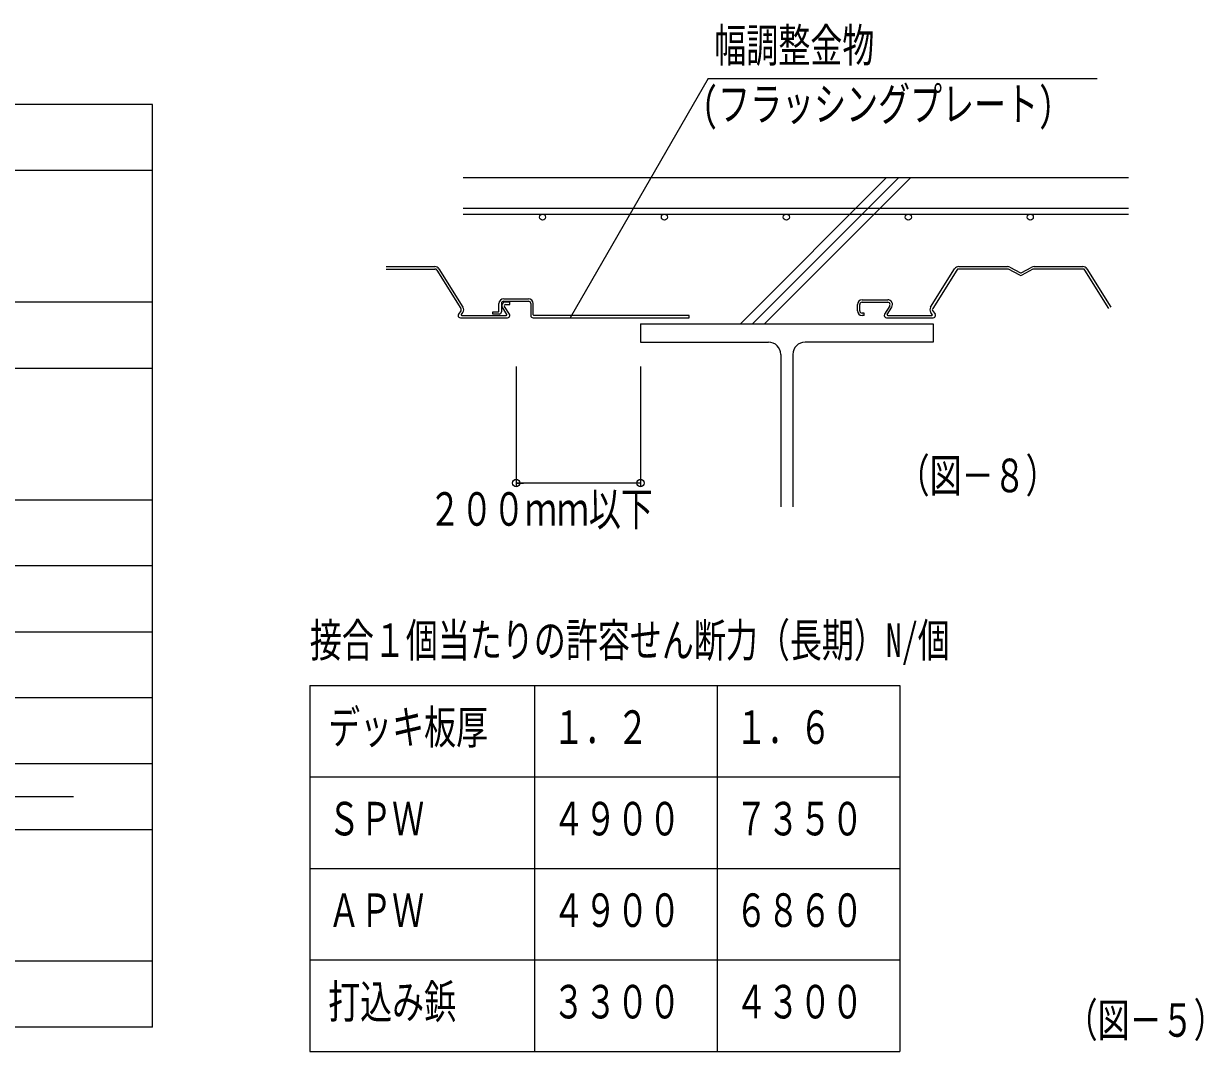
# Model space of a CAD drawing. Units: millimetres on the paper. Extents: x -350 to 3187, y -547 to 450.
# Drawn here: x -88.3 to -10.9, y -146.7 to -79.3 of the extents above; entities that cross this region are included whole.
import ezdxf
from ezdxf.enums import TextEntityAlignment as Align

# ---------------------------------------------------------------- set-up
doc = ezdxf.new("R2010")
doc.units = ezdxf.units.MM
doc.layers.add('0-2_M2-2-0', color=7, linetype='Continuous', lineweight=18)
doc.styles.add('ＭＳ ゴシック', font='')
doc.styles.get('ＭＳ ゴシック').set_extended_font_data('MS Gothic')

msp = doc.modelspace()

# ---------------------------------------------------------------- linework, layer by layer
at = {"layer": '0-2_M2-2-0'}
for p, q in [((-43.395, -82.924), (-52.451, -98.61)), ((-43.395, -82.924), (-17.864, -82.924)), ((-79.847, -84.632), (-167.927, -84.632)), ((-79.847, -145.112), (-79.847, -84.632)), ((-79.847, -88.952), (-167.927, -88.952)), ((-59.468, -89.41), (-15.802, -89.41)), ((-31.676, -89.41), (-41.276, -99.01)), ((-40.484, -99.01), (-30.884, -89.41)), ((-39.692, -99.01), (-30.092, -89.41)), ((-59.468, -91.41), (-15.802, -91.41)), ((-59.468, -91.81), (-15.802, -91.81)), ((-64.523, -95.25), (-61.318, -95.25)), ((-64.523, -95.41), (-61.318, -95.41)), ((-61.188, -95.482), (-59.612, -97.991)), ((-61.053, -95.397), (-59.477, -97.906)), ((-28.791, -97.906), (-27.215, -95.397)), ((-27.08, -95.482), (-28.656, -97.991)), ((-26.95, -95.25), (-23.745, -95.25)), ((-23.745, -95.41), (-26.95, -95.41)), ((-22.947, -95.819), (-23.673, -95.428)), ((-23.597, -95.287), (-22.894, -95.666)), ((-22.856, -95.666), (-22.15, -95.286)), ((-22.077, -95.428), (-22.802, -95.819)), ((-22.004, -95.25), (-18.8, -95.25)), ((-18.8, -95.41), (-22.004, -95.41)), ((-17.093, -97.991), (-18.669, -95.482)), ((-18.534, -95.397), (-16.958, -97.906)), ((-56.801, -97.362), (-55.182, -97.362)), ((-56.801, -97.522), (-55.182, -97.522)), ((-33.284, -97.426), (-31.607, -97.426)), ((-79.847, -97.592), (-167.927, -97.592)), ((-59.618, -98.162), (-59.765, -98.367)), ((-59.582, -98.387), (-59.488, -98.255)), ((-57.114, -98.168), (-57.114, -97.676)), ((-56.954, -97.676), (-56.954, -98.214)), ((-56.889, -97.952), (-56.609, -98.388)), ((-56.429, -98.374), (-56.754, -97.866)), ((-55.028, -97.676), (-55.028, -98.456)), ((-54.868, -98.41), (-54.868, -97.676)), ((-33.598, -98.149), (-33.598, -97.74)), ((-33.438, -98.149), (-33.438, -97.74)), ((-33.284, -97.586), (-31.607, -97.586)), ((-33.155, -98.303), (-33.284, -98.303)), ((-33.155, -98.463), (-33.155, -98.303)), ((-31.476, -97.819), (-31.815, -98.376)), ((-31.636, -98.389), (-31.34, -97.903)), ((-28.686, -98.387), (-28.781, -98.255)), ((-28.651, -98.162), (-28.503, -98.367)), ((-59.64, -98.61), (-56.558, -98.61)), ((-59.55, -98.45), (-56.643, -98.45)), ((-57.108, -98.368), (-57.52, -98.368)), ((-54.875, -98.61), (-44.628, -98.61)), ((-44.628, -98.45), (-54.828, -98.45)), ((-47.828, -99.01), (-47.828, -100.21)), ((-47.828, -99.01), (-28.628, -99.01)), ((-44.628, -98.61), (-44.628, -98.45)), ((-33.155, -98.463), (-33.284, -98.463)), ((-31.684, -98.61), (-28.628, -98.61)), ((-31.602, -98.45), (-28.719, -98.45)), ((-28.628, -99.01), (-28.628, -100.21)), ((-47.828, -100.21), (-39.428, -100.21)), ((-28.628, -100.21), (-37.028, -100.21)), ((-38.628, -101.01), (-38.628, -111.01)), ((-37.828, -101.01), (-37.828, -111.01)), ((-161.207, -101.912), (-79.847, -101.912)), ((-55.984, -101.81), (-55.984, -109.681)), ((-47.828, -101.81), (-47.828, -109.681)), ((-47.828, -109.441), (-55.984, -109.441)), ((-55.984, -109.441), (-55.504, -109.441)), ((-47.828, -109.441), (-48.308, -109.441)), ((-161.207, -110.552), (-79.847, -110.552)), ((-79.847, -114.872), (-167.927, -114.872)), ((-161.207, -119.192), (-79.847, -119.192)), ((-69.523, -122.706), (-30.818, -122.706)), ((-69.523, -122.706), (-69.523, -146.706)), ((-54.792, -122.706), (-54.792, -146.706)), ((-42.805, -122.706), (-42.805, -146.706)), ((-30.818, -122.706), (-30.818, -146.706)), ((-161.207, -123.512), (-79.847, -123.512)), ((-161.207, -127.832), (-79.847, -127.832)), ((-69.523, -128.706), (-30.818, -128.706)), ((-120.407, -129.992), (-85.032, -129.992)), ((-161.207, -132.152), (-79.847, -132.152)), ((-69.523, -134.706), (-30.818, -134.706)), ((-79.847, -140.792), (-167.927, -140.792)), ((-69.523, -140.706), (-30.818, -140.706)), ((-79.847, -145.112), (-167.927, -145.112)), ((-69.523, -146.706), (-30.818, -146.706))]:
    msp.add_line(p, q, dxfattribs=at)
for points in [[(-57.52, -98.368), (-57.52, -98.208), (-57.154, -98.208)], [(-56.686, -97.743), (-56.405, -97.743), (-56.405, -97.583), (-56.686, -97.583)]]:
    msp.add_lwpolyline(points, dxfattribs=at)
for centre, radius in [((-54.256, -92.01), 0.2), ((-46.256, -92.01), 0.2), ((-38.256, -92.01), 0.2), ((-30.256, -92.01), 0.2), ((-22.256, -92.01), 0.2), ((-55.984, -109.441), 0.24), ((-47.828, -109.441), 0.24)]:
    msp.add_circle(centre, radius, dxfattribs=at)
for centre, radius, start, end in [((-61.318, -95.564), 0.314, 32.13821, 90), ((-61.318, -95.564), 0.154, 32.13821, 90), ((-26.95, -95.564), 0.314, 90, 147.86179), ((-26.95, -95.564), 0.154, 90, 147.86179), ((-23.745, -95.564), 0.314, 61.69924, 90), ((-23.745, -95.564), 0.154, 61.69924, 90), ((-22.875, -95.684), 0.154, 241.69924, 298.30076), ((-22.875, -95.631), 0.04, 241.69924, 298.30076), ((-22.004, -95.564), 0.314, 90, 118.30076), ((-22.004, -95.564), 0.154, 90, 118.30076), ((-18.8, -95.564), 0.314, 32.13821, 90), ((-18.8, -95.564), 0.154, 32.13821, 90), ((-56.801, -97.676), 0.314, 90, 180), ((-56.801, -97.676), 0.154, 90, 180), ((-55.182, -97.676), 0.314, 0, 90), ((-55.182, -97.676), 0.154, 0, 90), ((-33.284, -97.74), 0.314, 90, 180), ((-31.607, -97.74), 0.314, 328.66213, 90), ((-59.742, -98.072), 0.154, 324.30845, 32.13821), ((-59.742, -98.072), 0.314, 324.30845, 32.13821), ((-57.154, -98.168), 0.04, 270, 0), ((-57.108, -98.214), 0.154, 270, 0), ((-56.686, -97.823), 0.24, 90, 212.61308), ((-56.686, -97.823), 0.08, 90, 212.61308), ((-33.284, -98.149), 0.314, 180, 270), ((-33.284, -97.74), 0.154, 90, 180), ((-33.284, -98.149), 0.154, 180, 270), ((-31.607, -97.74), 0.154, 0, 90), ((-31.607, -97.74), 0.154, 328.66213, 0), ((-28.526, -98.072), 0.314, 147.86179, 215.69155), ((-28.526, -98.072), 0.154, 147.86179, 215.69155), ((-59.64, -98.456), 0.154, 144.30845, 180), ((-59.64, -98.456), 0.154, 180, 270), ((-59.55, -98.41), 0.04, 144.30845, 270), ((-56.643, -98.41), 0.04, 270, 32.61308), ((-56.558, -98.456), 0.154, 270, 0), ((-56.558, -98.456), 0.154, 0, 32.61308), ((-54.875, -98.456), 0.154, 180, 270), ((-54.828, -98.41), 0.04, 180, 270), ((-31.684, -98.456), 0.154, 148.66213, 270), ((-31.602, -98.41), 0.04, 148.66213, 270), ((-28.719, -98.41), 0.04, 270, 35.69155), ((-28.628, -98.456), 0.154, 270, 0), ((-28.628, -98.456), 0.154, 0, 35.69155), ((-39.428, -101.01), 0.8, 0, 90), ((-37.028, -101.01), 0.8, 90, 180)]:
    msp.add_arc(centre, radius, start, end, dxfattribs=at)

# ---------------------------------------------------------------- texts
at = {"layer": '0-2_M2-2-0', "style": 'ＭＳ ゴシック', "width": 0.7}
for s, p in [('幅調整金物', (-42.984, -82.503)), ('(フラッシングプレート)', (-43.784, -86.352)), ('（図－８）', (-30.957, -110.709)), ('２００ｍｍ以下', (-61.714, -112.902)), ('接合１個当たりの許容せん断力（長期）N/個', (-69.523, -121.506)), ('デッキ板厚', (-68.323, -127.206)), ('１．２', (-53.592, -127.206)), ('１．６', (-41.605, -127.206)), ('ＳＰＷ', (-68.323, -133.206)), ('４９００', (-53.592, -133.206)), ('７３５０', (-41.605, -133.206)), ('ＡＰＷ', (-68.323, -139.206)), ('４９００', (-53.592, -139.206)), ('６８６０', (-41.605, -139.206)), ('打込み鋲', (-68.323, -145.206)), ('３３００', (-53.592, -145.206)), ('４３００', (-41.605, -145.206)), ('（図－５）', (-19.933, -146.409))]:
    msp.add_text(s, height=2.199, dxfattribs=at).set_placement(p, align=Align.BOTTOM_LEFT)

doc.saveas('drawing.dxf')
